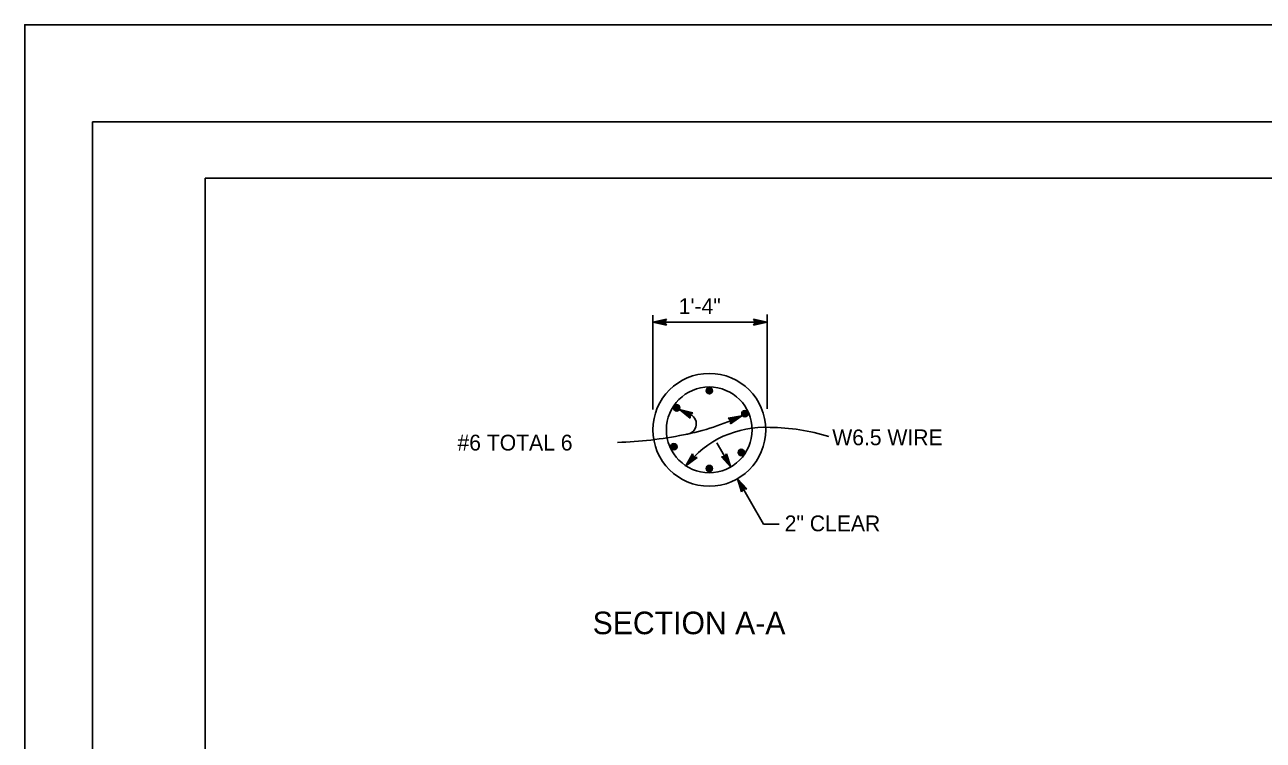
# Model space of a CAD drawing. Extents: x -894 to 866, y -472 to 714.
# Drawn here: x -894 to -345, y 397 to 714 of the extents above; entities that cross this region are included whole.
import ezdxf

# ---------------------------------------------------------------- set-up
doc = ezdxf.new("R2010")
doc.units = 0
for name, color, linetype in [('border_PLOTTING-ELEMENTS', 7, 'Continuous'), ('border_rw_22x34_Cut_Lines', 7, 'Continuous'), ('border_SHEET', 7, 'Continuous'), ('str_Dimensions-A', 7, 'Continuous'), ('str_Misc-Steel-A', 7, 'Continuous'), ('str_Reinforcement-A', 7, 'Continuous'), ('str_Reinforcement-B', 7, 'Continuous'), ('str_Text-A', 7, 'Continuous')]:
    doc.layers.add(name, color=color, linetype=linetype)

msp = doc.modelspace()

# ---------------------------------------------------------------- linework, layer by layer
at = {"layer": 'border_PLOTTING-ELEMENTS'}
for points in [[(-894.04, -472.43), (865.96, -472.43), (865.96, 713.58), (-894.04, 713.58)], [(-864.04, 670.58), (835.96, 670.58), (835.96, -429.43), (-864.04, -429.43)]]:
    msp.add_lwpolyline(points, close=True, dxfattribs=at)
at = {"layer": 'border_rw_22x34_Cut_Lines'}
msp.add_lwpolyline([(-864.04, 670.58), (835.96, 670.58), (835.96, -429.43), (-864.04, -429.43)], close=True, dxfattribs=at)
at = {"layer": 'border_SHEET'}
for p, q in [((-814.04, 645.57), (810.96, 645.57)), ((-814.04, -404.43), (-814.04, 645.57))]:
    msp.add_line(p, q, dxfattribs=at)
at = {"layer": 'str_Dimensions-A'}
for p, q in [((-615.64, 543.09), (-615.64, 584.85)), ((-615.64, 581.85), (-609.64, 583.18)), ((-614.25, 581.86), (-609.88, 582.82)), ((-612.88, 581.85), (-610.05, 582.48)), ((-611.5, 581.85), (-610.29, 582.12)), ((-609.64, 583.18), (-610.44, 581.85)), ((-609.64, 583.18), (-609.64, 583.18)), ((-570.19, 581.85), (-570.99, 583.19)), ((-570.99, 583.19), (-570.99, 583.19)), ((-570.99, 583.19), (-564.99, 581.85)), ((-570.78, 582.84), (-566.37, 581.85)), ((-570.54, 582.48), (-567.76, 581.85)), ((-570.37, 582.13), (-569.14, 581.85)), ((-564.99, 543.47), (-564.99, 585.23)), ((-615.64, 581.85), (-564.99, 581.85)), ((-609.64, 580.51), (-615.64, 581.85)), ((-615.64, 581.85), (-615.64, 581.85)), ((-609.86, 580.87), (-614.26, 581.85)), ((-610.09, 581.23), (-612.88, 581.85)), ((-610.27, 581.57), (-611.5, 581.85)), ((-610.44, 581.85), (-609.64, 580.51)), ((-609.64, 580.51), (-609.64, 580.51)), ((-564.99, 581.85), (-570.99, 580.52)), ((-570.99, 580.52), (-570.19, 581.85)), ((-570.99, 580.52), (-570.99, 580.52)), ((-566.38, 581.85), (-570.76, 580.88)), ((-567.76, 581.85), (-570.58, 581.23)), ((-569.14, 581.85), (-570.35, 581.59)), ((-564.99, 581.85), (-564.99, 581.85)), ((-587.32, 528.34), (-581.14, 517.64)), ((-581.14, 517.64), (-585.29, 522.17)), ((-585.29, 522.17), (-585.29, 522.17)), ((-585.29, 522.17), (-583.74, 522.14)), ((-581.84, 518.84), (-584.87, 522.15)), ((-582.52, 520.03), (-584.48, 522.17)), ((-583.21, 521.23), (-584.05, 522.14)), ((-583.74, 522.14), (-582.98, 523.51)), ((-583.59, 522.43), (-583.21, 521.23)), ((-583.38, 522.76), (-582.52, 520.03)), ((-583.18, 523.14), (-581.83, 518.84)), ((-582.98, 523.51), (-582.98, 523.51)), ((-582.98, 523.51), (-581.14, 517.64)), ((-581.14, 517.64), (-581.14, 517.64)), ((-578.14, 512.44), (-566.53, 492.32)), ((-576.3, 506.58), (-578.14, 512.44)), ((-578.14, 512.44), (-578.14, 512.44)), ((-578.14, 512.44), (-573.99, 507.91)), ((-576.1, 506.94), (-577.45, 511.25)), ((-577.44, 511.24), (-574.42, 507.94)), ((-575.91, 507.33), (-576.76, 510.05)), ((-576.76, 510.05), (-574.81, 507.92)), ((-575.54, 507.94), (-576.3, 506.58)), ((-576.3, 506.58), (-576.3, 506.58)), ((-575.7, 507.65), (-576.07, 508.85)), ((-576.07, 508.85), (-575.24, 507.94)), ((-573.99, 507.91), (-575.54, 507.94)), ((-573.99, 507.91), (-573.99, 507.91)), ((-566.53, 492.32), (-559.64, 492.32))]:
    msp.add_line(p, q, dxfattribs=at)
at = {"layer": 'str_Misc-Steel-A'}
msp.add_circle((-590.64, 534.1), 25, dxfattribs=at)
at = {"layer": 'str_Reinforcement-A'}
for centre, radius in [((-590.59, 551.44), 1.41), ((-590.59, 551.44), 1.24), ((-590.59, 551.44), 1.07), ((-590.59, 551.44), 0.9), ((-590.59, 551.44), 0.731), ((-590.59, 551.44), 0.562), ((-590.59, 551.44), 0.394), ((-590.59, 551.44), 0.169), ((-605.08, 543.84), 1.41), ((-605.08, 543.84), 1.24), ((-605.08, 543.84), 1.07), ((-605.08, 543.84), 0.9), ((-605.08, 543.84), 0.731), ((-605.08, 543.84), 0.562), ((-605.08, 543.84), 0.394), ((-605.08, 543.84), 0.169), ((-574.85, 541.25), 1.41), ((-574.85, 541.25), 1.24), ((-574.85, 541.25), 1.07), ((-574.85, 541.25), 0.9), ((-574.85, 541.25), 0.731), ((-574.85, 541.25), 0.562), ((-574.85, 541.25), 0.394), ((-574.85, 541.25), 0.169), ((-606.33, 526.64), 1.41), ((-606.33, 526.64), 1.24), ((-606.33, 526.64), 1.07), ((-606.33, 526.64), 0.9), ((-606.33, 526.64), 0.731), ((-606.33, 526.64), 0.562), ((-606.33, 526.64), 0.394), ((-606.33, 526.64), 0.169), ((-576.45, 524.1), 1.41), ((-576.45, 524.1), 1.24), ((-576.45, 524.1), 1.07), ((-576.45, 524.1), 0.9), ((-576.45, 524.1), 0.731), ((-576.45, 524.1), 0.562), ((-576.45, 524.1), 0.394), ((-576.45, 524.1), 0.169), ((-590.59, 516.95), 1.41), ((-590.59, 516.95), 1.24), ((-590.59, 516.95), 1.07), ((-590.59, 516.95), 0.9), ((-590.59, 516.95), 0.731), ((-590.59, 516.95), 0.562), ((-590.59, 516.95), 0.394), ((-590.59, 516.95), 0.169)]:
    msp.add_circle(centre, radius, dxfattribs=at)
at = {"layer": 'str_Reinforcement-B'}
msp.add_circle((-590.64, 534.1), 19, dxfattribs=at)
at = {"layer": 'str_Text-A'}
for p, q in [((-603.82, 543.17), (-599.71, 541.11)), ((-599.06, 539.28), (-603.82, 543.17)), ((-603.82, 543.17), (-603.82, 543.17)), ((-603.82, 543.17), (-597.86, 541.67)), ((-599.1, 539.7), (-602.59, 542.55)), ((-602.58, 542.55), (-598.24, 541.45)), ((-599.14, 540.12), (-601.35, 541.93)), ((-601.35, 541.93), (-598.55, 541.22)), ((-599.15, 540.51), (-600.12, 541.31)), ((-600.12, 541.31), (-598.92, 541.01)), ((-597.86, 541.67), (-599.18, 540.84)), ((-599.18, 540.84), (-599.06, 539.28)), ((-599.06, 539.28), (-599.06, 539.28)), ((-597.86, 541.67), (-597.86, 541.67)), ((-582.28, 539.29), (-576.22, 540.37)), ((-581.02, 538.36), (-582.28, 539.29)), ((-582.28, 539.29), (-582.28, 539.29)), ((-581.94, 539.05), (-577.5, 539.84)), ((-581.58, 538.8), (-578.77, 539.31)), ((-581.29, 538.55), (-580.05, 538.77)), ((-576.22, 540.37), (-581.25, 536.83)), ((-581.24, 536.83), (-581.02, 538.36)), ((-577.5, 539.83), (-581.17, 537.25)), ((-578.77, 539.31), (-581.14, 537.64)), ((-580.05, 538.77), (-581.06, 538.06)), ((-576.22, 540.37), (-576.22, 540.37)), ((-581.24, 536.83), (-581.24, 536.83)), ((-600.96, 518.11), (-598.05, 523.52)), ((-596.02, 521.78), (-600.96, 518.11)), ((-596.44, 521.84), (-600.06, 519.15)), ((-600.05, 519.16), (-597.93, 523.11)), ((-599.15, 520.2), (-597.78, 522.75)), ((-596.86, 521.9), (-599.15, 520.2)), ((-598.25, 521.24), (-597.66, 522.33)), ((-597.24, 522), (-598.25, 521.24)), ((-598.05, 523.52), (-598.05, 523.52)), ((-598.05, 523.52), (-597.56, 522.05)), ((-597.56, 522.05), (-596.02, 521.78)), ((-596.02, 521.78), (-596.02, 521.78)), ((-600.96, 518.11), (-600.96, 518.11))]:
    msp.add_line(p, q, dxfattribs=at)
for centre, radius, start, end in [((-621.1, 633.65), 103.51, 280.6315, 295.6939), ((-600.9, 536.73), 4.53, 272.0866, 74.8167), ((-565.96, 490.98), 44.28, 87.0548, 142.2117), ((-565.04, 439.95), 95.26, 73.3176, 89.19), ((-635.91, 697.89), 169.41, 271.5746, 281.544)]:
    msp.add_arc(centre, radius, start, end, dxfattribs=at)

# ---------------------------------------------------------------- texts
at = {"layer": 'str_Dimensions-A'}
for s, p in [('1\'-4"', (-604.17, 585.42)), ('2" CLEAR', (-557.2, 489.16))]:
    msp.add_text(s, height=7, dxfattribs=at).set_placement(p)
at = {"layer": 'str_Text-A'}
for s, height, p in [('W6.5 WIRE', 7, (-536.11, 527.28)), ('#6 TOTAL 6', 7, (-702.24, 524.95)), ('SECTION A-A', 10, (-642.33, 443.56))]:
    msp.add_text(s, height=height, dxfattribs=at).set_placement(p)

doc.saveas('drawing.dxf')
